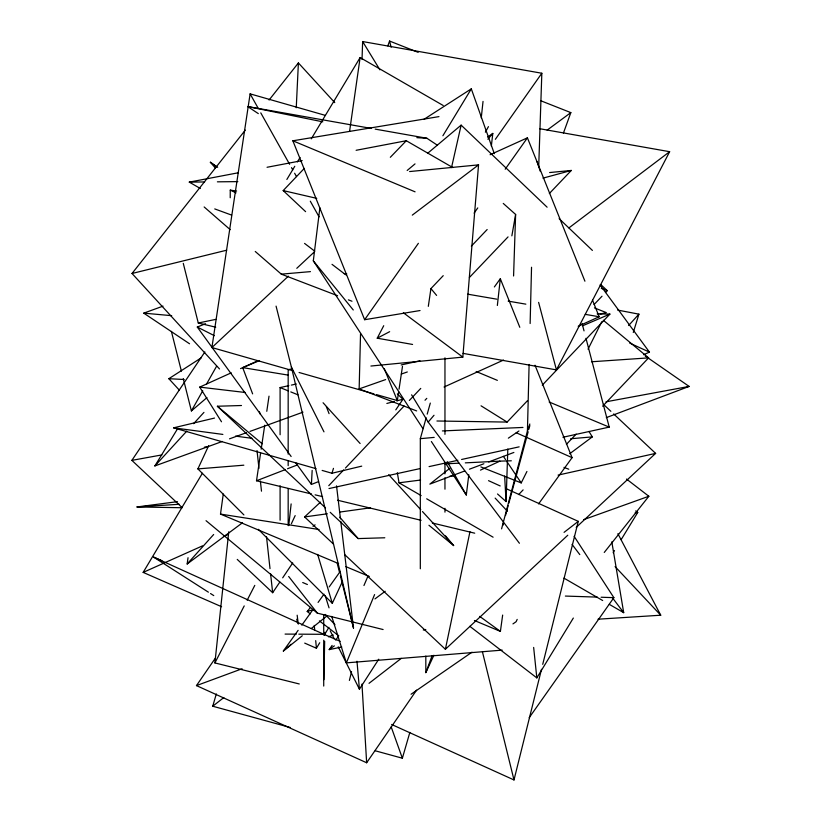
<?xml version="1.0" encoding="UTF-8"?>
<svg xmlns="http://www.w3.org/2000/svg" width="821" height="821" viewBox="0 0 821 821"><rect width="100%" height="100%" fill="white"/><g stroke="black" fill="none" stroke-linecap="round" stroke-linejoin="round"><path stroke-width="1.23" d="M230.219 197.748L230.26 190.123L236.592 191.088M323.936 679.655L324.654 641.273M324.777 634.879L324.829 632.314M416.647 410.931L359.146 388.908L360.532 333.911M501.59 528.868L527.431 430.963L529.104 364.452M530.13 323.525L531.536 267.256M362.03 59.492L362.636 41.553L541.829 73.243L538.709 166.817M497.526 493.965L506.075 501.59L507.819 449.036M513.577 275.989L515.619 214.455L503.263 203.434M296.258 107.756L298.392 62.93L334.763 102.625M318.538 481.599L311.416 484.441L312.165 470.412M370.907 366.033L462.818 357.114L478.551 164.867L409.617 171.548M299.265 683.965L214.907 662.927L228.751 531.792M481.26 117.885L483.035 101.414M288.735 525.584L291.137 503.909M497.352 305.463L500.317 278.73L494.365 286.95M491.348 146.087L492.805 133.402L487.582 137.107M422.989 428.695L313.314 260.811L319.882 207.785M431.374 441.524L466.307 494.991L468.801 474.784M242.523 522.731L187.167 563.996L188.03 557.716M338.601 563.596L220.5 514.1L223.271 494.016M474.415 620.502L500.4 631.39L502.657 615.073M349.602 131.227L360.121 57.573L443.217 105.509M428.316 306.346L430.933 288.592L443.227 275.671M311.375 493.944L256.511 480.767L260.616 452.976M261.181 449.19L264.731 425.196M266.784 411.3L269.021 396.153M292.953 370.733L211.9 347.55L250.118 93.861L325.024 115.289M376.459 394.603L397.333 400.576L398.667 391.699M399.047 389.164L402.495 366.33M511.863 235.853L515.619 214.455M344.687 554.616L445.382 649.278L469.961 531.7M451.509 167.628L461.135 125.131L547.104 207.19M349.387 680.424L351.552 671.722M391.617 724.471L513.997 779.95L541.501 669.3M542.732 664.333L578.271 521.356L506.013 488.598M502.821 525.43L503.489 522.967M505.49 515.567L508.158 505.705M508.825 503.242L528.17 431.764M528.837 429.301L529.843 425.596M420.321 568.758L420.321 438.681L426.171 417.817M427.207 414.133L430.307 403.08M290.316 727.498L212.742 706.224L216.313 693.93M375.269 750.794L402.362 758.214L409.853 732.394M322.15 470.433L331.971 473.245L333.47 468.35M633.278 332.464L638.923 314.156L617.649 310.081M527.431 430.963L529.832 424.005M387.83 45.853L389.565 41.05L418.187 52.349M563.442 133.043L570.841 112.621L541.029 100.85M425.822 656.061L425.822 672.635L432.041 655.856M502.175 650.119L346.37 662.875L374.581 594.589M363.949 585.527L367.972 576.126M243.899 514.9L197.892 468.894L208.657 445.68M291.393 523.716L295.17 515.598M258.328 529.329L332.3 603.302L342.531 581.258M425.822 672.635L433.899 655.24M517.179 619.403L516.101 621.723L512.951 623.898M480.849 466.903L521.222 482.912L526.928 471.48M588.041 349.192L601.752 321.76M214.907 662.927L244.227 605.908M247.162 600.202L254.787 585.383M412.573 344.451L377.239 338.201L383.725 325.701M463.054 353.379L556.433 369.891L669.638 151.7L539.664 128.712M485.375 132.212L488.433 126.639M183.278 378.614L191.396 410.921L202.736 390.806M206.512 384.105L216.59 366.228M221.598 606.729L143.162 572.391L202.377 473.286M304.714 643.12L316.424 648.241L319.718 642.74M324.326 635.033L328.923 627.326M286.857 179.471L294.77 166.294M297.418 161.901L300.055 157.509M311.272 138.841L360.121 57.573M442.888 135.752L471.305 88.853L494.314 153.681M222.306 441.452L154.882 465.938L177.449 428.942M469.828 626.32L536.831 677.9L573.335 618.049M613.164 552.749L614.498 550.573M621.128 539.695L637.722 512.489L635.69 510.919M338.242 646.845L359.424 689.209L378.748 659.212M182.231 507.696L131.873 460.365L204.891 351.942M237.238 559.409L272.664 592.711L279.828 582.079M282.691 577.83L292.707 562.949M395.784 409.874L402.947 399.242L397.354 393.988M416.575 690.143L366.648 762.76L196.476 685.607L215.287 658.247M341.762 647.01L329.221 649.616L332.115 645.409M335.727 640.144L338.632 635.936M495.361 139.313L541.829 73.243M438.968 116.613L292.861 140.791L364.627 319.718L418.382 243.314M529.196 717.687L613.872 597.657L574.115 536.318M474.066 213.142L477.771 207.908M505.192 169.208L527.421 137.825L584.921 281.203M302.272 635.782L283.337 651.012L298.126 630.343M301.82 625.171L312.914 609.664M318.086 602.429L324.008 594.158M329.18 586.923L340.274 571.416M538.586 503.889L572.083 457.656L535.015 365.232M219.505 368.947L132.027 273.485L245.315 130.108M269.083 100.029L298.392 62.93M310.266 613.851L307.218 611.501L310.4 607.489M604.256 552.451L648.847 496.264L626.515 479.064M487.869 139.231L492.805 133.402M519.416 543.266L428.193 422.076L434.011 415.272M187.167 563.996L213.655 534.502M628.619 325.516L638.923 314.156M154.882 465.938L186.726 431.179M193.612 423.667L203.947 412.388M328.769 485.673L343.66 469.92M345.415 468.073L404.106 406.005M409.361 400.443L420.752 388.405M305.607 211.654L283.194 190.585L304.283 168.428M471.346 246.136L487.161 229.531M469.386 277.508L508.045 236.9M549.341 193.52L571.313 170.45L549.608 172.554M425.021 400.227L426.787 398.37M594.096 304.519L602.009 296.217M605.518 292.522L607.273 290.675L600.746 284.528M436.936 420.999L507.121 422.076L527.328 400.843M542.271 385.162L609.921 314.094L597.165 313.899M518.698 494.54L523.121 489.891M566.418 444.335L576.147 434.114M602.655 406.221L648.611 357.874L603.302 320.241M390.324 157.293L406.292 140.73L452.823 167.576M211.9 347.55L288.387 276.154M296.781 268.313L314.505 251.77M333.5 544.097L304.591 516.932L320.477 502.134M445.382 649.278L567.793 535.22M576.198 527.39L655.62 453.387L613.667 413.948M283.337 651.012L291.065 644.3M191.396 410.921L206.954 397.621M407.175 170.491L415.026 163.892M427.782 153.178L461.135 125.131M311.241 628.568L327.199 615.74M449.795 468.298L429.855 484.113L464.665 470.997M212.742 706.224L223.805 697.563M564.078 532.357L578.271 521.356M369.019 683.329L401.264 658.391M412.296 215.133L478.551 164.867M568.963 227.879L669.638 151.7M374.961 598.909L385.213 591.264M569.753 453.705L592.31 436.895L588.965 431.436M547.135 130.129L570.841 112.621M329.221 649.616L334.352 645.85M411.085 694.238L471.993 652.182M508.353 438.168L518.944 430.984M312.975 526.282L315.1 524.865M423.954 119.353L471.305 88.853M179.235 390.037L168.849 378.697L201.135 357.905M377.239 338.201L389.647 331.684M480.449 470.125L499.907 461.135L511.329 460.797M490.096 154.728L527.421 137.825M221.496 421.778L199.719 387.112L231.214 372.847M240.543 368.619L258.04 360.696M444.058 387.009L503.54 360.07M578.189 326.255L599.176 316.752L592.526 300.158M143.162 572.391L202.489 545.873M223.425 536.513L228.084 534.43M643.592 354.713L649.442 352.127L600.079 284.938M582.848 325.691L609.921 314.094M252.622 393.875L242.698 367.613L259.241 360.717M290.501 369.05L288.171 369.994L288.171 454.157M291.137 456.486L197.286 327.035L205.589 323.71M256.511 480.767L285.123 469.684M287.504 468.76L297.048 465.066M469.468 469.191L483.867 463.762M488.669 461.956L513.874 452.453M606.298 417.632L689.127 386.424L645.224 355.975M196.476 685.607L242.082 668.756M328.492 636.809L333.295 635.033M189.538 343.763L143.757 313.14L163.02 306.141M229.531 438.835L246.392 432.708M250.005 431.394L302.98 412.163M583.649 519.652L648.847 496.264M359.146 388.908L385.644 379.579M401.295 374.068L407.319 371.954M307.218 611.501L313.294 609.582M542.968 178.147L571.313 170.45M386.855 403.46L394.275 401.51M396.759 400.864L402.947 399.242M132.027 273.485L226.688 250.2M316.013 468.668L173.6 427.833L214.517 418.063M331.971 473.245L361.722 466.143M600.1 314.033L606.319 312.616L594.445 307.906M558.085 475.102L655.62 453.387M401.202 364.945L419.962 360.799M280.094 434.75L280.094 387.563L288.848 385.644M291.352 385.1L296.35 384.002M329.016 488.557L420.331 468.524M429.085 466.605L457.861 460.294M461.607 459.473L519.149 446.85M562.939 437.254L609.223 427.105L585.968 338.293M423.287 630.015L425.791 629.491M183.278 263.356L198.272 323.002L215.769 319.379M200.355 188.512L189.282 182.118L238.203 172.79M267.051 167.279L302.179 160.588M356.119 150.294L406.292 140.73M606.031 401.797L689.127 386.424M131.873 460.365L161.87 454.916M204.367 447.188L208.124 446.501M364.627 319.718L420.044 310.543M304.591 516.932L327.384 513.782M340.048 512.027L370.435 507.819M181.698 507.727L136.984 506.957L177.51 501.652M397.333 472.691L399.027 482.81L420.568 480.039M449.703 476.293L454.762 475.646M420.321 438.681L434.196 437.388M635.177 512.715L637.722 512.489M255.259 251.483L281.305 274.152L310.441 271.628M570.626 438.753L592.31 436.895M197.892 468.894L243.837 465.189M591.51 361.774L648.611 357.874M136.984 506.957L179.224 504.279M598.016 619.198L660.731 615.216L617.895 533.701M444.808 463.875L458.908 463.177M465.312 462.859L499.907 461.135M442.396 430.933L522.967 427.443M325.526 507.912L217.37 406.241L241.487 405.512M330.186 512.294L358.161 538.586L384.813 537.776M189.282 182.118L204.614 181.954M217.391 181.831L237.833 181.615M285.082 634.089L296.34 634.151M298.834 634.171L323.854 634.305L340.222 641.324M565.361 596.067L597.278 597.113M601.105 597.236L613.872 597.657M168.849 378.697L184.12 379.507M416.842 137.671L426.92 138.267L437.501 145.296M332.023 264.341L344.225 273.639L346.729 273.855M143.757 313.14L171.692 315.675M199.719 387.112L245.274 392.489M173.6 427.833L222.871 434.422M235.504 436.115L251.934 438.311M220.5 514.1L319.092 529.514M242.698 367.613L288.171 375.105M467.713 294.175L496.787 299.172M508.168 301.122L525.861 304.16M585.27 314.361L599.176 316.752M258.307 113.606L247.726 106.566L371.4 128.445M375.187 129.113L426.92 138.267M247.726 106.566L322.817 121.836M283.194 190.585L316.752 198.364M198.272 323.002L215.728 327.199M315.11 494.847L322.591 496.643M337.554 500.235L421.101 520.309M432.328 522.998L474.723 533.188M206.04 520.688L317.347 613.143L383.099 629.543M299.09 372.488L373.996 393.906M214.743 208.914L231.594 215.092M281.305 274.152L337.595 295.724M348.381 299.85L351.973 301.225M563.976 467.375L568.768 469.212M601.321 288.325L607.273 290.675M280.094 387.563L288.397 390.94M290.778 391.904L297.9 394.798M292.861 140.791L415.077 191.827M476.159 371.503L497.362 380.359M549.167 402.003L609.223 427.105M345.682 566.562L369.306 576.465M208.39 592.167L153.681 557.161L161.87 560.671M302.713 582.51L307.393 584.521M516.214 432.749L572.083 457.656M488.526 480.665L500.184 485.95M153.681 557.161L323.854 634.305M629.666 343.055L649.442 352.127M230.26 190.123L236.048 192.843M197.286 327.035L214.322 335.666M399.027 482.81L421.163 495.607M426.694 498.799L493.103 537.191M563.935 578.128L602.676 600.52M609.315 604.359L623.703 612.682L611.819 541.85M481.055 405.82L507.121 422.076M210.535 593.542L213.758 595.594M344.225 273.639L346.349 275.066M215.389 168.048L210.35 162.23L217.668 167.31M479.68 616.386L500.4 631.39M403.409 312.801L462.818 357.114M304.57 243.416L314.741 251.164M210.35 162.23L216.426 166.899M319.4 620.881L338.683 635.731M428.952 525.255L453.644 545.575L445.475 535.856M217.37 406.241L262.227 443.781M204.152 206.964L230.188 229.644M603.404 404.301L610.865 411.311M559.122 218.653L592.403 250.415M325.157 614.416L334.927 624.576M615.093 566.603L660.731 615.216M495.145 498.111L507.409 511.226M323.074 402.752L360.121 443.504M388.692 474.692L420.742 509.667M422.476 511.555L453.644 545.575M339.791 517.189L358.161 538.586M430.933 288.592L436.598 295.406M313.314 260.811L353.266 309.979M288.664 576.486L317.347 613.143M572.083 544.415L579.79 554.606M612.918 598.417L623.703 612.682M295.642 462.695L311.416 484.441M503.386 456.353L505.52 459.534M506.947 461.659L521.222 482.912M362.636 41.553L379.897 69.826M411.598 394.829L428.193 422.076M447.219 461.669L466.307 494.991M250.118 93.861L258.266 108.403M260.77 112.867L289.608 164.292M291.496 167.648L292.748 169.885M294.626 173.241L296.504 176.597M310.297 201.186L319.071 216.847M276.072 306.12L291.373 367.008L323.977 431.846M330.227 630.815L334.239 638.83M384.228 368.567L397.333 400.576M500.317 278.73L519.806 327.312M326.348 406.641L329.077 413.661M259.395 411.783L260.298 414.164M391.186 726.872L402.362 758.214M537.026 161.511L540.239 171.23M325.188 595.605L329.036 607.838M331.735 616.397L346.37 662.875M317.645 554.401L332.3 603.302M538.617 302.385L556.433 369.891M582.089 323.484L584.029 330.884M389.565 41.05L391.145 47.218M337.257 563.411L339.442 572.114M340.376 575.839L353.502 628.034L340.777 521.397M171.404 331.397L181.4 371.154M482.44 651.874L513.997 779.95M291.373 367.008L353.502 628.034M296.74 619.208L297.613 622.944M297.161 615.206L298.3 624.114M336.528 485.858L340.469 518.862M257.014 450.565L258.964 468.329M260.37 481.024L261.489 491.174M266.517 536.862L270.006 568.594M270.571 573.674L272.664 592.711M533.65 647.43L536.831 677.9M314.269 625.417L314.751 630.487M315.705 640.637L316.424 648.241M356.981 661.244L359.424 689.209M361.969 684.088L366.648 762.76M504.638 476.026L506.075 501.59M444.961 357.823L444.961 434.34M444.961 462.397L444.961 473.881M444.961 477.699L444.961 489.183M444.961 508.312L444.961 512.14M323.72 614.652L323.72 635.054M323.72 640.154L323.72 686.069M288.171 460.54L288.171 465.64M288.171 488.598L288.171 525.573M280.094 485.765L280.094 520.196"/></g></svg>
